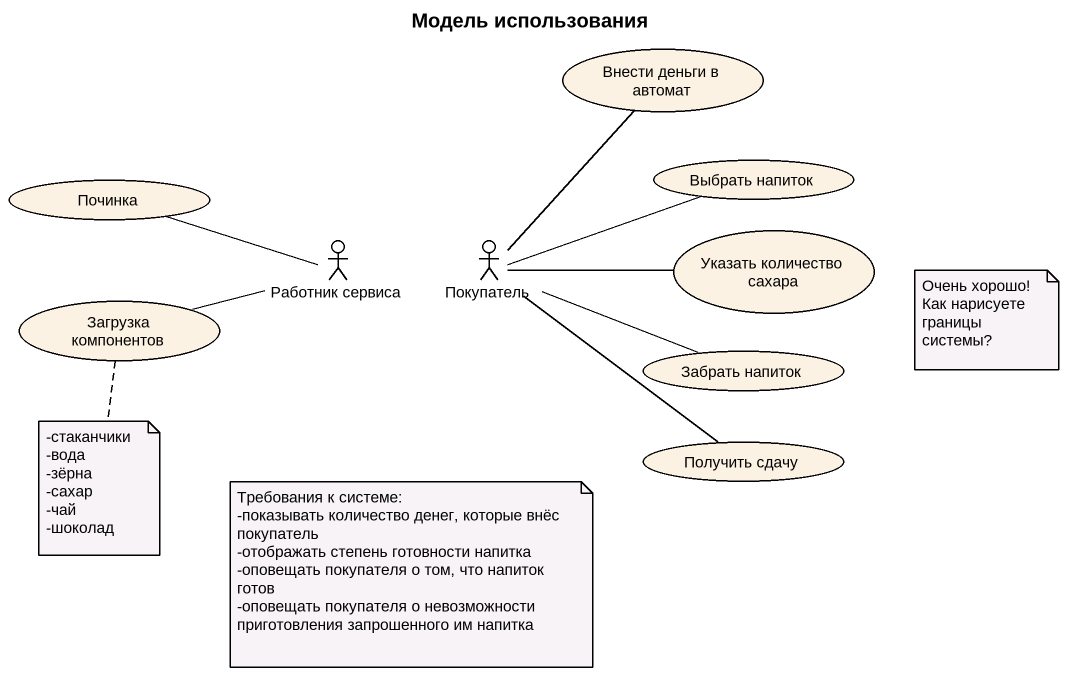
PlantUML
@startuml
title Модель использования
usecase "Внести деньги в автомат" as Внести_деньги_в_автомат
usecase Починка
usecase "Выбрать напиток" as Выбрать_напиток
actor "Работник сервиса" as Работник_сервиса
actor Покупатель
usecase "Указать количество сахара" as Указать_количество_сахара
usecase "Загрузка компонентов" as Загрузка_компонентов
usecase "Забрать напиток" as Забрать_напиток
usecase "Получить сдачу" as Получить_сдачу
Работник_сервиса -left- Починка
Работник_сервиса -left- Загрузка_компонентов
Покупатель -up- Внести_деньги_в_автомат
Покупатель -right- Выбрать_напиток
Покупатель -right- Указать_количество_сахара
Покупатель -right- Забрать_напиток
Покупатель -- Получить_сдачу
note as N1
  Очень хорошо!
  Как нарисуете границы системы?
end note
note bottom of Загрузка_компонентов
  -стаканчики
  -вода
  -зёрна
  -сахар
  -чай
  -шоколад
end note
note as N3
  Требования к системе:
  -показывать количество денег, которые внёс покупатель
  -отображать степень готовности напитка
  -оповещать покупателя о том, что напиток готов
  -оповещать покупателя о невозможности приготовления запрошенного им напитка
end note
@enduml
